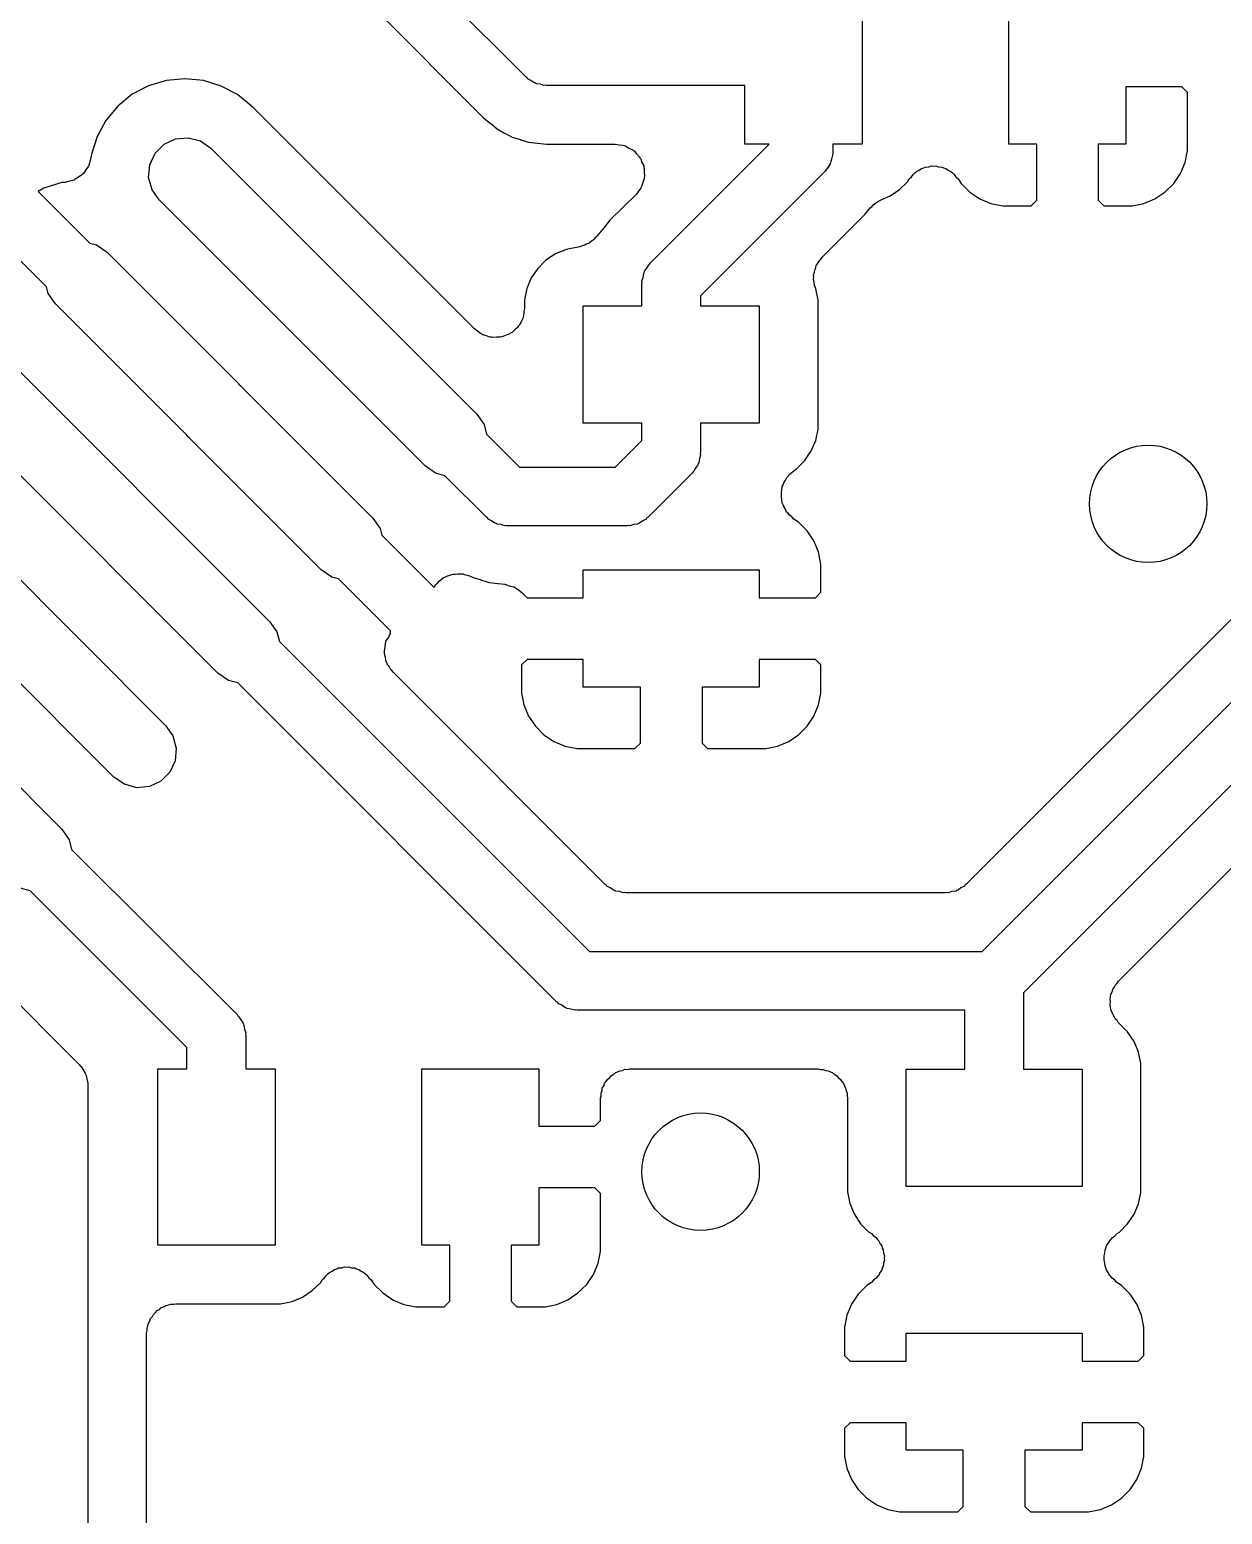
# Model space of a CAD drawing. Extents: x 69.6 to 139.6, y -158 to -61.
# Drawn here: x 112.31 to 116.38, y -108.57 to -103.51 of the extents above; entities that cross this region are included whole.
import ezdxf

# ---------------------------------------------------------------- set-up
doc = ezdxf.new("R2010")
doc.units = 0
doc.header["$MEASUREMENT"] = 0
doc.layers.add('BLACK', color=7, linetype='CONTINUOUS')

msp = doc.modelspace()

# ---------------------------------------------------------------- linework, layer by layer
at = {"layer": 'Black'}
for p, q in [((115.559, -106.65), (123.259, -98.9493)), ((123.371, -99.12), (115.7, -106.791)), ((114.004, -103.671), (113.511, -103.178)), ((115.15, -103.3), (115.15, -103.9)), ((115.65, -103.9), (115.65, -103.3)), ((113.49, -103.439), (113.859, -103.809)), ((112.719, -103.701), (112.663, -103.73)), ((112.78, -103.683), (112.719, -103.701)), ((112.843, -103.677), (112.78, -103.683)), ((112.906, -103.683), (112.843, -103.677)), ((112.966, -103.702), (112.906, -103.683)), ((113.022, -103.731), (112.966, -103.702)), ((114.008, -103.673), (114.004, -103.671)), ((114.011, -103.677), (114.008, -103.673)), ((114.022, -103.683), (114.011, -103.677)), ((114.033, -103.691), (114.022, -103.683)), ((114.037, -103.692), (114.033, -103.691)), ((114.041, -103.694), (114.037, -103.692)), ((114.054, -103.696), (114.041, -103.694)), ((114.066, -103.7), (114.054, -103.696)), ((114.071, -103.699), (114.066, -103.7)), ((114.075, -103.7), (114.071, -103.699)), ((114.751, -103.7), (114.075, -103.7)), ((114.751, -103.9), (114.751, -103.7)), ((116.24, -103.705), (116.049, -103.705)), ((116.049, -103.705), (116.049, -103.9)), ((116.259, -103.724), (116.24, -103.705)), ((112.663, -103.73), (112.614, -103.77)), ((113.075, -103.775), (113.022, -103.731)), ((116.259, -103.871), (116.259, -103.724)), ((112.574, -103.819), (112.544, -103.874)), ((112.614, -103.77), (112.574, -103.819)), ((113.829, -104.529), (113.075, -103.775)), ((113.859, -103.809), (113.884, -103.829)), ((113.884, -103.829), (113.885, -103.829)), ((113.885, -103.829), (113.885, -103.83)), ((113.885, -103.83), (113.907, -103.848)), ((113.907, -103.848), (113.932, -103.862)), ((113.932, -103.862), (113.933, -103.862)), ((113.933, -103.862), (113.933, -103.862)), ((113.933, -103.862), (113.958, -103.876)), ((112.544, -103.874), (112.525, -103.934)), ((112.741, -103.931), (112.772, -103.9)), ((112.772, -103.9), (112.811, -103.882)), ((112.811, -103.882), (112.854, -103.878)), ((112.854, -103.878), (112.896, -103.889)), ((112.896, -103.889), (112.931, -103.914)), ((112.931, -103.914), (113.837, -104.82)), ((113.958, -103.876), (113.986, -103.884)), ((113.986, -103.884), (113.986, -103.885)), ((113.986, -103.885), (113.987, -103.885)), ((113.987, -103.885), (114.014, -103.893)), ((114.014, -103.893), (114.043, -103.896)), ((114.043, -103.896), (114.043, -103.896)), ((114.043, -103.896), (114.044, -103.896)), ((114.044, -103.896), (114.075, -103.9)), ((114.075, -103.9), (114.309, -103.9)), ((114.309, -103.9), (114.322, -103.902)), ((114.322, -103.902), (114.335, -103.903)), ((114.335, -103.903), (114.339, -103.905)), ((114.339, -103.905), (114.344, -103.906)), ((114.344, -103.906), (114.355, -103.913)), ((114.355, -103.913), (114.367, -103.918)), ((114.367, -103.918), (114.37, -103.921)), ((114.37, -103.921), (114.374, -103.923)), ((114.429, -104.304), (114.834, -103.9)), ((114.834, -103.9), (114.751, -103.9)), ((115.15, -103.9), (115.05, -103.9)), ((115.05, -103.9), (115.05, -103.925)), ((115.745, -103.9), (115.65, -103.9)), ((115.745, -104.091), (115.745, -103.9)), ((116.049, -103.9), (115.955, -103.9)), ((115.955, -103.9), (115.955, -104.091)), ((116.259, -103.922), (116.259, -103.871)), ((112.516, -103.971), (112.515, -103.973)), ((112.52, -103.956), (112.516, -103.971)), ((112.524, -103.941), (112.52, -103.956)), ((112.525, -103.934), (112.524, -103.941)), ((112.719, -104.013), (112.723, -103.97)), ((112.723, -103.97), (112.741, -103.931)), ((114.374, -103.923), (114.382, -103.933)), ((114.382, -103.933), (114.391, -103.943)), ((114.391, -103.943), (114.393, -103.947)), ((114.393, -103.947), (114.396, -103.95)), ((114.396, -103.95), (114.4, -103.962)), ((114.4, -103.962), (114.406, -103.974)), ((115.041, -103.967), (115.034, -103.978)), ((115.042, -103.963), (115.041, -103.967)), ((115.044, -103.959), (115.042, -103.963)), ((115.047, -103.946), (115.044, -103.959)), ((115.05, -103.933), (115.047, -103.946)), ((115.05, -103.925), (115.05, -103.929)), ((115.05, -103.929), (115.05, -103.933)), ((116.235, -104), (116.251, -103.962)), ((116.251, -103.962), (116.259, -103.922)), ((112.465, -104.022), (112.45, -104.026)), ((112.467, -104.021), (112.465, -104.022)), ((112.468, -104.02), (112.467, -104.021)), ((112.481, -104.011), (112.468, -104.02)), ((112.494, -104.003), (112.481, -104.011)), ((112.495, -104.001), (112.494, -104.003)), ((112.497, -104), (112.495, -104.001)), ((112.505, -103.987), (112.497, -104)), ((112.514, -103.975), (112.505, -103.987)), ((112.515, -103.973), (112.514, -103.975)), ((112.731, -104.055), (112.719, -104.013)), ((114.408, -104.017), (114.403, -104.03)), ((114.406, -103.974), (114.406, -103.979)), ((114.406, -103.979), (114.408, -103.983)), ((114.408, -103.983), (114.408, -103.996)), ((114.408, -103.996), (114.409, -104.009)), ((114.409, -104.009), (114.408, -104.013)), ((114.408, -104.013), (114.408, -104.017)), ((115.021, -103.995), (114.6, -104.416)), ((115.024, -103.992), (115.021, -103.995)), ((115.027, -103.989), (115.024, -103.992)), ((115.034, -103.978), (115.027, -103.989)), ((115.305, -104.028), (115.311, -104.018)), ((115.311, -104.018), (115.318, -104.011)), ((115.318, -104.011), (115.325, -104.002)), ((115.325, -104.002), (115.33, -103.998)), ((115.33, -103.998), (115.335, -103.993)), ((115.335, -103.993), (115.345, -103.989)), ((115.345, -103.989), (115.353, -103.983)), ((115.353, -103.983), (115.36, -103.981)), ((115.36, -103.981), (115.366, -103.978)), ((115.366, -103.978), (115.377, -103.977)), ((115.377, -103.977), (115.387, -103.974)), ((115.387, -103.974), (115.394, -103.975)), ((115.394, -103.975), (115.401, -103.974)), ((115.401, -103.974), (115.411, -103.977)), ((115.411, -103.977), (115.422, -103.978)), ((115.422, -103.978), (115.428, -103.981)), ((115.428, -103.981), (115.435, -103.983)), ((115.435, -103.983), (115.443, -103.989)), ((115.443, -103.989), (115.453, -103.993)), ((115.453, -103.993), (115.458, -103.998)), ((115.458, -103.998), (115.463, -104.002)), ((115.463, -104.002), (115.47, -104.011)), ((115.47, -104.011), (115.477, -104.018)), ((115.477, -104.018), (115.488, -104.034)), ((116.212, -104.034), (116.235, -104)), ((112.362, -104.05), (112.343, -104.061)), ((112.343, -104.061), (112.519, -104.237)), ((112.424, -104.031), (112.362, -104.05)), ((112.435, -104.03), (112.424, -104.031)), ((112.45, -104.026), (112.435, -104.03)), ((112.755, -104.09), (112.731, -104.055)), ((114.38, -104.071), (114.291, -104.159)), ((114.388, -104.06), (114.38, -104.071)), ((114.396, -104.05), (114.388, -104.06)), ((114.397, -104.046), (114.396, -104.05)), ((114.4, -104.042), (114.397, -104.046)), ((114.403, -104.03), (114.4, -104.042)), ((115.244, -104.077), (115.277, -104.055)), ((115.277, -104.055), (115.305, -104.028)), ((115.488, -104.034), (115.517, -104.063)), ((115.517, -104.063), (115.551, -104.086)), ((116.148, -104.086), (116.182, -104.063)), ((116.182, -104.063), (116.212, -104.034)), ((113.661, -104.996), (112.755, -104.09)), ((115.159, -104.14), (115.178, -104.117)), ((115.178, -104.117), (115.183, -104.113)), ((115.183, -104.113), (115.188, -104.107)), ((115.188, -104.107), (115.196, -104.101)), ((115.196, -104.101), (115.204, -104.095)), ((115.204, -104.095), (115.211, -104.092)), ((115.211, -104.092), (115.217, -104.088)), ((115.217, -104.088), (115.244, -104.077)), ((115.551, -104.086), (115.589, -104.102)), ((115.589, -104.102), (115.63, -104.11)), ((115.63, -104.11), (115.726, -104.11)), ((115.726, -104.11), (115.745, -104.091)), ((115.955, -104.091), (115.974, -104.11)), ((115.974, -104.11), (116.07, -104.11)), ((116.07, -104.11), (116.11, -104.102)), ((116.11, -104.102), (116.148, -104.086)), ((114.291, -104.159), (114.271, -104.184)), ((115.014, -104.285), (115.159, -104.14)), ((112.371, -104.386), (112.194, -104.209)), ((114.239, -104.22), (114.235, -104.226)), ((114.246, -104.215), (114.239, -104.22)), ((114.247, -104.212), (114.246, -104.214)), ((114.246, -104.214), (114.246, -104.214)), ((114.246, -104.214), (114.246, -104.214)), ((114.246, -104.214), (114.246, -104.215)), ((114.27, -104.185), (114.247, -104.212)), ((114.271, -104.185), (114.27, -104.185)), ((114.271, -104.184), (114.271, -104.185)), ((112.519, -104.237), (112.542, -104.243)), ((112.542, -104.243), (112.578, -104.268)), ((112.578, -104.268), (113.025, -104.715)), ((114.106, -104.274), (114.073, -104.295)), ((114.142, -104.259), (114.106, -104.274)), ((114.188, -104.25), (114.142, -104.259)), ((114.199, -104.245), (114.188, -104.25)), ((114.205, -104.244), (114.199, -104.245)), ((114.21, -104.241), (114.205, -104.244)), ((114.219, -104.238), (114.21, -104.241)), ((114.22, -104.237), (114.219, -104.238)), ((114.228, -104.23), (114.22, -104.237)), ((114.22, -104.237), (114.22, -104.237)), ((114.235, -104.226), (114.228, -104.23)), ((114.045, -104.323), (114.023, -104.355)), ((114.073, -104.295), (114.045, -104.323)), ((114.409, -104.333), (114.417, -104.322)), ((114.417, -104.322), (114.423, -104.311)), ((114.423, -104.311), (114.427, -104.308)), ((114.427, -104.308), (114.429, -104.304)), ((114.99, -104.326), (114.993, -104.32)), ((114.993, -104.32), (114.994, -104.313)), ((114.994, -104.313), (115.001, -104.304)), ((115.001, -104.304), (115.006, -104.295)), ((115.006, -104.295), (115.011, -104.29)), ((115.011, -104.29), (115.014, -104.285)), ((114.023, -104.355), (114.008, -104.392)), ((114.4, -104.366), (114.404, -104.354)), ((114.401, -104.371), (114.4, -104.366)), ((114.4, -104.375), (114.401, -104.371)), ((114.4, -104.451), (114.4, -104.375)), ((114.404, -104.354), (114.406, -104.341)), ((114.406, -104.341), (114.408, -104.337)), ((114.408, -104.337), (114.409, -104.333)), ((114.985, -104.347), (114.988, -104.336)), ((114.986, -104.353), (114.985, -104.347)), ((114.985, -104.36), (114.986, -104.353)), ((114.987, -104.371), (114.985, -104.36)), ((114.988, -104.382), (114.987, -104.371)), ((114.988, -104.336), (114.99, -104.326)), ((112.377, -104.409), (112.371, -104.386)), ((112.402, -104.444), (112.377, -104.409)), ((114.008, -104.392), (114, -104.43)), ((114.6, -104.416), (114.6, -104.451)), ((114.991, -104.387), (114.988, -104.382)), ((115, -104.431), (114.991, -104.387)), ((112.849, -104.891), (112.402, -104.444)), ((113.998, -104.472), (113.997, -104.485)), ((114, -104.459), (113.998, -104.472)), ((114, -104.43), (114, -104.459)), ((114.2, -104.85), (114.2, -104.451)), ((114.2, -104.451), (114.4, -104.451)), ((114.6, -104.451), (114.8, -104.451)), ((114.8, -104.451), (114.8, -104.85)), ((115, -104.822), (115, -104.431)), ((113.976, -104.524), (113.967, -104.532)), ((113.979, -104.519), (113.976, -104.524)), ((113.982, -104.516), (113.979, -104.519)), ((113.988, -104.505), (113.982, -104.516)), ((113.994, -104.494), (113.988, -104.505)), ((113.995, -104.489), (113.994, -104.494)), ((113.997, -104.485), (113.995, -104.489)), ((113.84, -104.537), (113.829, -104.529)), ((113.85, -104.545), (113.84, -104.537)), ((113.854, -104.547), (113.85, -104.545)), ((113.858, -104.549), (113.854, -104.547)), ((113.87, -104.553), (113.858, -104.549)), ((113.882, -104.557), (113.87, -104.553)), ((113.887, -104.557), (113.882, -104.557)), ((113.891, -104.558), (113.887, -104.557)), ((113.904, -104.557), (113.891, -104.558)), ((113.917, -104.557), (113.904, -104.557)), ((113.921, -104.556), (113.917, -104.557)), ((113.926, -104.555), (113.921, -104.556)), ((113.938, -104.55), (113.926, -104.555)), ((113.95, -104.546), (113.938, -104.55)), ((113.953, -104.543), (113.95, -104.546)), ((113.958, -104.541), (113.953, -104.543)), ((113.967, -104.532), (113.958, -104.541)), ((112.226, -104.62), (113.131, -105.526)), ((113.025, -104.715), (113.027, -104.717)), ((113.027, -104.717), (113.034, -104.724)), ((113.034, -104.724), (113.036, -104.727)), ((113.036, -104.727), (113.483, -105.174)), ((112.955, -105.702), (112.05, -104.796)), ((113.837, -104.82), (113.862, -104.855)), ((115, -104.871), (115, -104.822)), ((113.862, -104.855), (113.871, -104.888)), ((114.4, -104.85), (114.2, -104.85)), ((114.4, -104.909), (114.4, -104.85)), ((114.8, -104.85), (114.6, -104.85)), ((114.6, -104.85), (114.6, -104.95)), ((114.992, -104.909), (115, -104.871)), ((112.851, -104.894), (112.849, -104.891)), ((112.858, -104.901), (112.851, -104.894)), ((112.86, -104.903), (112.858, -104.901)), ((113.307, -105.35), (112.86, -104.903)), ((113.871, -104.888), (113.983, -105)), ((114.309, -105), (114.4, -104.909)), ((114.977, -104.945), (114.992, -104.909)), ((111.872, -104.974), (112.777, -105.88)), ((114.596, -104.971), (114.594, -104.984)), ((114.6, -104.959), (114.596, -104.971)), ((114.6, -104.95), (114.599, -104.954)), ((114.599, -104.954), (114.6, -104.959)), ((114.927, -105.006), (114.955, -104.978)), ((114.955, -104.978), (114.977, -104.945)), ((113.697, -105.021), (113.661, -104.996)), ((113.729, -105.03), (113.697, -105.021)), ((113.87, -105.171), (113.729, -105.03)), ((113.983, -105), (114.309, -105)), ((114.571, -105.021), (114.421, -105.171)), ((114.573, -105.017), (114.571, -105.021)), ((114.577, -105.014), (114.573, -105.017)), ((114.583, -105.003), (114.577, -105.014)), ((114.591, -104.992), (114.583, -105.003)), ((114.592, -104.988), (114.591, -104.992)), ((114.594, -104.984), (114.592, -104.988)), ((114.894, -105.035), (114.899, -105.03)), ((114.899, -105.03), (114.902, -105.025)), ((114.902, -105.025), (114.911, -105.018)), ((114.911, -105.018), (114.919, -105.011)), ((114.919, -105.011), (114.927, -105.006)), ((114.875, -105.087), (114.877, -105.077)), ((114.877, -105.077), (114.878, -105.066)), ((114.878, -105.066), (114.881, -105.06)), ((114.881, -105.06), (114.883, -105.053)), ((114.883, -105.053), (114.889, -105.044)), ((114.889, -105.044), (114.894, -105.035)), ((114.875, -105.094), (114.875, -105.087)), ((114.875, -105.1), (114.875, -105.094)), ((114.877, -105.111), (114.875, -105.1)), ((114.878, -105.122), (114.877, -105.111)), ((114.881, -105.128), (114.878, -105.122)), ((114.883, -105.134), (114.881, -105.128)), ((114.889, -105.143), (114.883, -105.134)), ((112.601, -106.056), (111.696, -105.15)), ((113.483, -105.174), (113.508, -105.209)), ((113.874, -105.173), (113.87, -105.171)), ((113.877, -105.177), (113.874, -105.173)), ((113.888, -105.183), (113.877, -105.177)), ((113.899, -105.191), (113.888, -105.183)), ((114.403, -105.183), (114.392, -105.191)), ((114.414, -105.177), (114.403, -105.183)), ((114.417, -105.173), (114.414, -105.177)), ((114.421, -105.171), (114.417, -105.173)), ((114.893, -105.153), (114.889, -105.143)), ((114.898, -105.157), (114.893, -105.153)), ((114.902, -105.163), (114.898, -105.157)), ((114.911, -105.169), (114.902, -105.163)), ((114.918, -105.177), (114.911, -105.169)), ((114.934, -105.188), (114.918, -105.177)), ((113.508, -105.209), (113.514, -105.232)), ((113.514, -105.232), (113.692, -105.41)), ((113.903, -105.192), (113.899, -105.191)), ((113.907, -105.194), (113.903, -105.192)), ((113.92, -105.196), (113.907, -105.194)), ((113.932, -105.2), (113.92, -105.196)), ((113.937, -105.199), (113.932, -105.2)), ((113.941, -105.2), (113.937, -105.199)), ((114.35, -105.2), (113.941, -105.2)), ((114.354, -105.199), (114.35, -105.2)), ((114.359, -105.2), (114.354, -105.199)), ((114.371, -105.196), (114.359, -105.2)), ((114.384, -105.194), (114.371, -105.196)), ((114.388, -105.192), (114.384, -105.194)), ((114.392, -105.191), (114.388, -105.192)), ((114.963, -105.217), (114.934, -105.188)), ((114.986, -105.251), (114.963, -105.217)), ((115.002, -105.289), (114.986, -105.251)), ((111.518, -105.328), (112.424, -106.233)), ((115.01, -105.33), (115.002, -105.289)), ((115.01, -105.426), (115.01, -105.33)), ((113.343, -105.375), (113.307, -105.35)), ((113.366, -105.381), (113.343, -105.375)), ((113.543, -105.558), (113.366, -105.381)), ((113.709, -105.388), (113.716, -105.383)), ((113.716, -105.383), (113.723, -105.377)), ((113.723, -105.377), (113.731, -105.374)), ((113.731, -105.374), (113.738, -105.37)), ((113.738, -105.37), (113.747, -105.368)), ((113.747, -105.368), (113.756, -105.365)), ((113.756, -105.365), (113.764, -105.365)), ((113.764, -105.365), (113.772, -105.363)), ((113.772, -105.363), (113.781, -105.364)), ((113.781, -105.364), (113.79, -105.364)), ((113.79, -105.364), (113.798, -105.367)), ((113.798, -105.367), (113.807, -105.368)), ((113.807, -105.368), (113.815, -105.372)), ((113.815, -105.372), (113.823, -105.375)), ((113.823, -105.375), (113.825, -105.376)), ((113.825, -105.376), (113.852, -105.384)), ((113.852, -105.384), (113.852, -105.385)), ((113.852, -105.385), (113.853, -105.385)), ((113.853, -105.385), (113.88, -105.393)), ((114.2, -105.445), (114.2, -105.35)), ((114.2, -105.35), (114.8, -105.35)), ((114.8, -105.35), (114.8, -105.445)), ((113.692, -105.41), (113.693, -105.408)), ((113.693, -105.408), (113.697, -105.4)), ((113.697, -105.4), (113.703, -105.395)), ((113.703, -105.395), (113.709, -105.388)), ((113.88, -105.393), (113.909, -105.396)), ((113.909, -105.396), (113.909, -105.396)), ((113.909, -105.396), (113.91, -105.396)), ((113.91, -105.396), (113.933, -105.399)), ((113.933, -105.399), (113.948, -105.404)), ((113.948, -105.404), (113.964, -105.408)), ((113.964, -105.408), (113.965, -105.408)), ((113.965, -105.408), (113.966, -105.409)), ((113.966, -105.409), (113.979, -105.418)), ((113.979, -105.418), (113.992, -105.428)), ((113.992, -105.428), (114.009, -105.445)), ((114.991, -105.445), (115.01, -105.426)), ((114.009, -105.445), (114.2, -105.445)), ((114.8, -105.445), (114.991, -105.445)), ((113.131, -105.526), (113.156, -105.561)), ((116.43, -105.496), (115.505, -106.421)), ((113.156, -105.561), (113.165, -105.594)), ((113.529, -105.591), (113.536, -105.581)), ((113.536, -105.581), (113.541, -105.57)), ((113.541, -105.57), (113.543, -105.567)), ((113.543, -105.567), (113.543, -105.558)), ((113.165, -105.594), (114.221, -106.65)), ((113.523, -105.625), (113.525, -105.613)), ((113.523, -105.63), (113.523, -105.625)), ((113.523, -105.636), (113.523, -105.63)), ((113.526, -105.647), (113.523, -105.636)), ((113.525, -105.613), (113.526, -105.601)), ((113.526, -105.601), (113.528, -105.596)), ((113.528, -105.596), (113.529, -105.591)), ((113.528, -105.659), (113.526, -105.647)), ((113.53, -105.664), (113.528, -105.659)), ((113.532, -105.67), (113.53, -105.664)), ((113.539, -105.679), (113.532, -105.67)), ((113.544, -105.69), (113.539, -105.679)), ((113.548, -105.693), (113.544, -105.69)), ((114.009, -105.655), (113.99, -105.674)), ((113.99, -105.674), (113.99, -105.77)), ((114.2, -105.655), (114.009, -105.655)), ((114.2, -105.749), (114.2, -105.655)), ((114.8, -105.655), (114.8, -105.749)), ((114.991, -105.655), (114.8, -105.655)), ((115.01, -105.674), (114.991, -105.655)), ((115.01, -105.77), (115.01, -105.674)), ((112.991, -105.727), (112.955, -105.702)), ((113.023, -105.735), (112.991, -105.727)), ((114.109, -106.821), (113.023, -105.735)), ((113.552, -105.698), (113.548, -105.693)), ((114.274, -106.421), (113.552, -105.698)), ((113.99, -105.77), (113.998, -105.81)), ((114.395, -105.749), (114.2, -105.749)), ((114.395, -105.94), (114.395, -105.749)), ((114.8, -105.749), (114.605, -105.749)), ((114.605, -105.749), (114.605, -105.94)), ((115.002, -105.81), (115.01, -105.77)), ((113.998, -105.81), (114.014, -105.848)), ((114.986, -105.848), (115.002, -105.81)), ((112.777, -105.88), (112.802, -105.915)), ((114.014, -105.848), (114.037, -105.882)), ((114.037, -105.882), (114.066, -105.912)), ((114.934, -105.912), (114.963, -105.882)), ((114.963, -105.882), (114.986, -105.848)), ((116.024, -106.751), (116.904, -105.87)), ((112.802, -105.915), (112.813, -105.957)), ((114.066, -105.912), (114.1, -105.935)), ((114.1, -105.935), (114.138, -105.951)), ((114.376, -105.959), (114.395, -105.94)), ((114.605, -105.94), (114.624, -105.959)), ((114.862, -105.951), (114.9, -105.935)), ((114.9, -105.935), (114.934, -105.912)), ((112.813, -105.957), (112.81, -106)), ((114.138, -105.951), (114.178, -105.959)), ((114.178, -105.959), (114.229, -105.959)), ((114.229, -105.959), (114.376, -105.959)), ((114.624, -105.959), (114.771, -105.959)), ((114.771, -105.959), (114.822, -105.959)), ((114.822, -105.959), (114.862, -105.951)), ((112.791, -106.039), (112.761, -106.07)), ((112.81, -106), (112.791, -106.039)), ((112.637, -106.08), (112.601, -106.056)), ((112.679, -106.092), (112.637, -106.08)), ((112.722, -106.088), (112.679, -106.092)), ((112.761, -106.07), (112.722, -106.088)), ((112.424, -106.233), (112.448, -106.269)), ((112.448, -106.269), (112.457, -106.302)), ((112.457, -106.302), (113.021, -106.865)), ((112.316, -106.443), (112.283, -106.434)), ((112.85, -106.977), (112.316, -106.443)), ((114.278, -106.423), (114.274, -106.421)), ((114.281, -106.427), (114.278, -106.423)), ((114.292, -106.433), (114.281, -106.427)), ((114.303, -106.441), (114.292, -106.433)), ((114.307, -106.442), (114.303, -106.441)), ((114.311, -106.444), (114.307, -106.442)), ((114.324, -106.446), (114.311, -106.444)), ((114.336, -106.45), (114.324, -106.446)), ((114.341, -106.449), (114.336, -106.45)), ((114.345, -106.45), (114.341, -106.449)), ((115.439, -106.449), (115.434, -106.45)), ((115.443, -106.45), (115.439, -106.449)), ((115.456, -106.446), (115.443, -106.45)), ((115.469, -106.444), (115.456, -106.446)), ((115.472, -106.442), (115.469, -106.444)), ((115.477, -106.441), (115.472, -106.442)), ((115.487, -106.433), (115.477, -106.441)), ((115.499, -106.427), (115.487, -106.433)), ((115.501, -106.423), (115.499, -106.427)), ((115.505, -106.421), (115.501, -106.423)), ((115.434, -106.45), (114.345, -106.45)), ((114.221, -106.65), (115.559, -106.65)), ((112.103, -106.655), (112.483, -107.035)), ((116.019, -106.758), (116.024, -106.751)), ((115.7, -106.791), (115.7, -107.051)), ((115.997, -106.804), (115.998, -106.795)), ((115.998, -106.795), (116.002, -106.787)), ((116.002, -106.787), (116.004, -106.779)), ((116.004, -106.779), (116.009, -106.772)), ((116.009, -106.772), (116.013, -106.764)), ((116.013, -106.764), (116.019, -106.758)), ((114.112, -106.823), (114.109, -106.821)), ((114.115, -106.827), (114.112, -106.823)), ((114.127, -106.833), (114.115, -106.827)), ((114.137, -106.841), (114.127, -106.833)), ((114.141, -106.842), (114.137, -106.841)), ((114.145, -106.844), (114.141, -106.842)), ((114.158, -106.846), (114.145, -106.844)), ((114.171, -106.85), (114.158, -106.846)), ((114.175, -106.849), (114.171, -106.85)), ((114.179, -106.85), (114.175, -106.849)), ((115.5, -106.85), (114.179, -106.85)), ((115.5, -107.051), (115.5, -106.85)), ((115.995, -106.813), (115.997, -106.804)), ((115.996, -106.821), (115.995, -106.813)), ((115.995, -106.83), (115.996, -106.821)), ((115.997, -106.838), (115.995, -106.83)), ((115.998, -106.847), (115.997, -106.838)), ((116.001, -106.855), (115.998, -106.847)), ((113.021, -106.865), (113.023, -106.869)), ((113.023, -106.869), (113.027, -106.872)), ((113.027, -106.872), (113.033, -106.883)), ((113.033, -106.883), (113.041, -106.894)), ((113.041, -106.894), (113.042, -106.898)), ((113.042, -106.898), (113.044, -106.902)), ((113.044, -106.902), (113.046, -106.915)), ((116.004, -106.863), (116.001, -106.855)), ((116.009, -106.871), (116.004, -106.863)), ((116.012, -106.879), (116.009, -106.871)), ((116.019, -106.885), (116.012, -106.879)), ((116.023, -106.892), (116.019, -106.885)), ((116.055, -106.924), (116.023, -106.892)), ((113.046, -106.915), (113.05, -106.927)), ((113.05, -106.927), (113.049, -106.932)), ((113.049, -106.932), (113.05, -106.936)), ((113.05, -106.936), (113.05, -107.05)), ((116.077, -106.957), (116.055, -106.924)), ((112.85, -107.05), (112.85, -106.977)), ((116.092, -106.993), (116.077, -106.957)), ((116.1, -107.031), (116.092, -106.993)), ((112.483, -107.035), (112.486, -107.039)), ((112.486, -107.039), (112.489, -107.042)), ((112.489, -107.042), (112.496, -107.053)), ((112.496, -107.053), (112.503, -107.064)), ((112.751, -107.65), (112.751, -107.05)), ((112.751, -107.05), (112.85, -107.05)), ((113.05, -107.05), (113.15, -107.05)), ((113.15, -107.05), (113.15, -107.65)), ((113.65, -107.65), (113.65, -107.05)), ((113.65, -107.05), (114.049, -107.05)), ((114.049, -107.05), (114.049, -107.245)), ((114.317, -107.06), (114.325, -107.056)), ((114.325, -107.056), (114.334, -107.055)), ((114.334, -107.055), (114.342, -107.051)), ((114.342, -107.051), (114.351, -107.052)), ((114.351, -107.052), (114.359, -107.05)), ((114.359, -107.05), (115, -107.05)), ((115, -107.05), (115.009, -107.052)), ((115.009, -107.052), (115.017, -107.052)), ((115.017, -107.052), (115.026, -107.055)), ((115.026, -107.055), (115.034, -107.056)), ((115.034, -107.056), (115.042, -107.06)), ((115.3, -107.45), (115.3, -107.051)), ((115.3, -107.051), (115.5, -107.051)), ((115.7, -107.051), (115.9, -107.051)), ((115.9, -107.051), (115.9, -107.45)), ((116.1, -107.422), (116.1, -107.031)), ((112.503, -107.064), (112.504, -107.068)), ((112.504, -107.068), (112.506, -107.072)), ((112.506, -107.072), (112.509, -107.085)), ((112.509, -107.085), (112.512, -107.097)), ((112.512, -107.097), (112.512, -107.102)), ((112.512, -107.102), (112.512, -107.106)), ((112.512, -107.106), (112.512, -108.947)), ((114.27, -107.108), (114.273, -107.1)), ((114.273, -107.1), (114.278, -107.093)), ((114.278, -107.093), (114.283, -107.086)), ((114.283, -107.086), (114.289, -107.08)), ((114.289, -107.08), (114.295, -107.073)), ((114.295, -107.073), (114.302, -107.069)), ((114.302, -107.069), (114.309, -107.063)), ((114.309, -107.063), (114.317, -107.06)), ((115.042, -107.06), (115.05, -107.063)), ((115.05, -107.063), (115.057, -107.069)), ((115.057, -107.069), (115.064, -107.073)), ((115.064, -107.073), (115.07, -107.08)), ((115.07, -107.08), (115.077, -107.086)), ((115.077, -107.086), (115.081, -107.093)), ((115.081, -107.093), (115.087, -107.1)), ((115.087, -107.1), (115.09, -107.108)), ((114.259, -107.15), (114.261, -107.141)), ((114.259, -107.226), (114.259, -107.15)), ((114.261, -107.133), (114.264, -107.124)), ((114.261, -107.141), (114.261, -107.133)), ((114.264, -107.124), (114.265, -107.116)), ((114.265, -107.116), (114.27, -107.108)), ((115.09, -107.108), (115.094, -107.116)), ((115.094, -107.116), (115.096, -107.124)), ((115.096, -107.124), (115.099, -107.133)), ((115.099, -107.133), (115.099, -107.141)), ((115.099, -107.141), (115.1, -107.15)), ((115.1, -107.15), (115.1, -107.469)), ((114.049, -107.245), (114.24, -107.245)), ((114.24, -107.245), (114.259, -107.226)), ((114.049, -107.455), (114.049, -107.65)), ((114.24, -107.455), (114.049, -107.455)), ((114.259, -107.474), (114.24, -107.455)), ((115.9, -107.45), (115.3, -107.45)), ((116.1, -107.471), (116.1, -107.422)), ((114.259, -107.621), (114.259, -107.474)), ((115.1, -107.469), (115.108, -107.508)), ((115.108, -107.508), (115.123, -107.544)), ((116.077, -107.545), (116.092, -107.509)), ((116.092, -107.509), (116.1, -107.471)), ((115.123, -107.544), (115.145, -107.577)), ((116.055, -107.578), (116.077, -107.545)), ((115.145, -107.577), (115.172, -107.605)), ((115.172, -107.605), (115.182, -107.611)), ((115.182, -107.611), (115.189, -107.618)), ((116.011, -107.618), (116.019, -107.611)), ((116.019, -107.611), (116.027, -107.606)), ((116.027, -107.606), (116.055, -107.578)), ((113.15, -107.65), (112.751, -107.65)), ((113.745, -107.65), (113.65, -107.65)), ((113.745, -107.841), (113.745, -107.65)), ((114.049, -107.65), (113.955, -107.65)), ((113.955, -107.65), (113.955, -107.841)), ((114.259, -107.672), (114.259, -107.621)), ((115.189, -107.618), (115.198, -107.624)), ((115.198, -107.624), (115.202, -107.63)), ((115.202, -107.63), (115.207, -107.635)), ((115.207, -107.635), (115.211, -107.645)), ((115.211, -107.645), (115.217, -107.653)), ((115.217, -107.653), (115.219, -107.66)), ((115.219, -107.66), (115.222, -107.666)), ((115.978, -107.666), (115.981, -107.66)), ((115.981, -107.66), (115.983, -107.653)), ((115.983, -107.653), (115.989, -107.644)), ((115.989, -107.644), (115.994, -107.635)), ((115.994, -107.635), (115.999, -107.63)), ((115.999, -107.63), (116.002, -107.625)), ((116.002, -107.625), (116.011, -107.618)), ((114.235, -107.75), (114.251, -107.712)), ((114.251, -107.712), (114.259, -107.672)), ((115.222, -107.666), (115.223, -107.677)), ((115.223, -107.711), (115.222, -107.722)), ((115.223, -107.677), (115.226, -107.687)), ((115.226, -107.701), (115.223, -107.711)), ((115.226, -107.687), (115.225, -107.694)), ((115.225, -107.694), (115.226, -107.701)), ((115.975, -107.687), (115.977, -107.677)), ((115.975, -107.694), (115.975, -107.687)), ((115.975, -107.7), (115.975, -107.694)), ((115.977, -107.711), (115.975, -107.7)), ((115.977, -107.677), (115.978, -107.666)), ((115.978, -107.722), (115.977, -107.711)), ((113.311, -107.768), (113.318, -107.761)), ((113.318, -107.761), (113.325, -107.752)), ((113.325, -107.752), (113.33, -107.748)), ((113.33, -107.748), (113.335, -107.743)), ((113.335, -107.743), (113.345, -107.739)), ((113.345, -107.739), (113.353, -107.733)), ((113.353, -107.733), (113.36, -107.731)), ((113.36, -107.731), (113.366, -107.728)), ((113.366, -107.728), (113.377, -107.727)), ((113.377, -107.727), (113.387, -107.724)), ((113.387, -107.724), (113.394, -107.725)), ((113.394, -107.725), (113.401, -107.724)), ((113.401, -107.724), (113.411, -107.727)), ((113.411, -107.727), (113.422, -107.728)), ((113.422, -107.728), (113.428, -107.731)), ((113.428, -107.731), (113.435, -107.733)), ((113.435, -107.733), (113.443, -107.739)), ((113.443, -107.739), (113.453, -107.743)), ((113.453, -107.743), (113.458, -107.748)), ((113.458, -107.748), (113.463, -107.752)), ((113.463, -107.752), (113.47, -107.761)), ((113.47, -107.761), (113.477, -107.768)), ((114.212, -107.784), (114.235, -107.75)), ((115.198, -107.763), (115.189, -107.77)), ((115.202, -107.758), (115.198, -107.763)), ((115.207, -107.753), (115.202, -107.758)), ((115.211, -107.743), (115.207, -107.753)), ((115.217, -107.735), (115.211, -107.743)), ((115.219, -107.728), (115.217, -107.735)), ((115.222, -107.722), (115.219, -107.728)), ((115.981, -107.728), (115.978, -107.722)), ((115.983, -107.734), (115.981, -107.728)), ((115.989, -107.743), (115.983, -107.734)), ((115.993, -107.753), (115.989, -107.743)), ((115.998, -107.757), (115.993, -107.753)), ((116.002, -107.763), (115.998, -107.757)), ((116.011, -107.769), (116.002, -107.763)), ((113.244, -107.827), (113.277, -107.805)), ((113.277, -107.805), (113.305, -107.778)), ((113.305, -107.778), (113.311, -107.768)), ((113.477, -107.768), (113.488, -107.784)), ((113.488, -107.784), (113.517, -107.813)), ((113.517, -107.813), (113.551, -107.836)), ((114.148, -107.836), (114.182, -107.813)), ((114.182, -107.813), (114.212, -107.784)), ((115.166, -107.788), (115.137, -107.817)), ((115.182, -107.777), (115.166, -107.788)), ((115.189, -107.77), (115.182, -107.777)), ((116.018, -107.777), (116.011, -107.769)), ((116.034, -107.788), (116.018, -107.777)), ((116.063, -107.817), (116.034, -107.788)), ((112.756, -107.869), (112.762, -107.863)), ((112.762, -107.863), (112.771, -107.86)), ((112.771, -107.86), (112.778, -107.856)), ((112.778, -107.856), (112.787, -107.854)), ((112.787, -107.854), (112.795, -107.851)), ((112.795, -107.851), (112.804, -107.851)), ((112.804, -107.851), (112.812, -107.85)), ((112.812, -107.85), (113.169, -107.85)), ((113.169, -107.85), (113.208, -107.842)), ((113.208, -107.842), (113.244, -107.827)), ((113.551, -107.836), (113.589, -107.852)), ((113.589, -107.852), (113.63, -107.86)), ((113.63, -107.86), (113.726, -107.86)), ((113.726, -107.86), (113.745, -107.841)), ((113.955, -107.841), (113.974, -107.86)), ((113.974, -107.86), (114.07, -107.86)), ((114.07, -107.86), (114.11, -107.852)), ((114.11, -107.852), (114.148, -107.836)), ((115.114, -107.851), (115.098, -107.889)), ((115.137, -107.817), (115.114, -107.851)), ((116.086, -107.851), (116.063, -107.817)), ((116.102, -107.889), (116.086, -107.851)), ((112.717, -107.924), (112.719, -107.916)), ((112.719, -107.916), (112.723, -107.908)), ((112.723, -107.908), (112.726, -107.9)), ((112.726, -107.9), (112.732, -107.893)), ((112.732, -107.893), (112.736, -107.886)), ((112.736, -107.886), (112.743, -107.88)), ((112.743, -107.88), (112.748, -107.873)), ((112.748, -107.873), (112.756, -107.869)), ((115.098, -107.889), (115.09, -107.93)), ((116.11, -107.93), (116.102, -107.889)), ((112.712, -107.95), (112.714, -107.941)), ((112.712, -108.784), (112.712, -107.95)), ((112.714, -107.933), (112.717, -107.924)), ((112.714, -107.941), (112.714, -107.933)), ((115.09, -107.93), (115.09, -108.026)), ((115.3, -108.045), (115.3, -107.95)), ((115.3, -107.95), (115.9, -107.95)), ((115.9, -107.95), (115.9, -108.045)), ((116.11, -108.026), (116.11, -107.93)), ((115.09, -108.026), (115.109, -108.045)), ((115.109, -108.045), (115.3, -108.045)), ((115.9, -108.045), (116.091, -108.045)), ((116.091, -108.045), (116.11, -108.026)), ((115.109, -108.255), (115.09, -108.274)), ((115.3, -108.255), (115.109, -108.255)), ((115.3, -108.349), (115.3, -108.255)), ((115.9, -108.255), (115.9, -108.349)), ((116.091, -108.255), (115.9, -108.255)), ((116.11, -108.274), (116.091, -108.255)), ((115.09, -108.274), (115.09, -108.37)), ((116.11, -108.37), (116.11, -108.274)), ((115.09, -108.37), (115.098, -108.41)), ((115.495, -108.349), (115.3, -108.349)), ((115.495, -108.54), (115.495, -108.349)), ((115.9, -108.349), (115.705, -108.349)), ((115.705, -108.349), (115.705, -108.54)), ((116.102, -108.41), (116.11, -108.37)), ((115.098, -108.41), (115.114, -108.448)), ((116.086, -108.448), (116.102, -108.41)), ((115.114, -108.448), (115.137, -108.482)), ((116.063, -108.482), (116.086, -108.448)), ((115.137, -108.482), (115.166, -108.512)), ((115.166, -108.512), (115.2, -108.535)), ((116, -108.535), (116.034, -108.512)), ((116.034, -108.512), (116.063, -108.482)), ((115.2, -108.535), (115.238, -108.551)), ((115.238, -108.551), (115.278, -108.559)), ((115.278, -108.559), (115.329, -108.559)), ((115.329, -108.559), (115.476, -108.559)), ((115.476, -108.559), (115.495, -108.54)), ((115.705, -108.54), (115.724, -108.559)), ((115.724, -108.559), (115.871, -108.559)), ((115.871, -108.559), (115.922, -108.559)), ((115.922, -108.559), (115.962, -108.551)), ((115.962, -108.551), (116, -108.535))]:
    msp.add_line(p, q, dxfattribs=at)
for centre in [(116.125, -105.125), (114.6, -107.4)]:
    msp.add_circle(centre, 0.2, dxfattribs=at)

doc.saveas('drawing.dxf')
